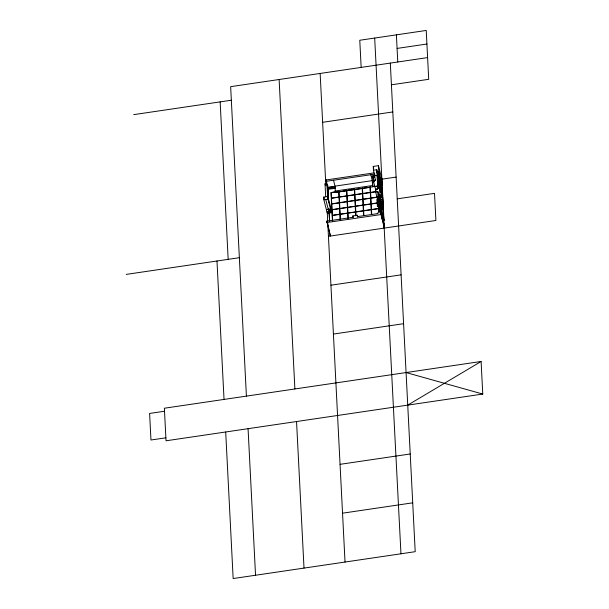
<?xml version="1.0" encoding="UTF-8"?>
<svg xmlns="http://www.w3.org/2000/svg" width="609" height="609" viewBox="0 0 609 609"><rect width="100%" height="100%" fill="white"/><g stroke="black" fill="none" stroke-linecap="round" stroke-linejoin="round"><path stroke-width="0.91" d="M407.733 405.122L481.102 361.48L482.762 394.053L166.029 440.794L164.369 408.228L481.102 361.48M397.083 48.423L426.917 44.023M427.602 57.589L230.651 86.661L246.409 396.116M133.698 114.637L231.336 100.226M391.42 84.803L428.713 79.307L426.224 30.45L359.774 40.255L361.152 67.401M322.633 122.302L392.805 111.949M374.794 175.575L373.446 170.215L373.256 166.417L378.478 165.648L381.873 179.191L396.124 177.082M373.446 170.215L376.804 169.721L377.253 171.51M376.925 172.027L378.79 171.753M328.426 199.356L327.695 185.334L327.094 185.425L325.998 179.982L373.911 172.91M326.066 181.337L374.923 174.128M377.329 175.43L372.213 176.184L377.725 175.232M325.693 196.745L325.031 183.827L326.896 183.553L327.596 197.354M377.154 176.511L379.011 176.237L382.414 189.772L383.974 220.443M373.279 177.265L374.771 177.013L375.555 180.249L374.063 180.47L373.279 177.234L374.779 177.112M326.964 184.908L327.695 185.334M377.222 177.866L379.087 177.592L381.074 185.593M377.93 177.927L378.501 177.676L378.973 188.105L378.372 188.09M381.615 178.155L400.966 553.787M327.619 187.488L335.072 186.392L327.619 187.549M374.002 180.645L372.365 180.942L373.979 180.706M327.269 186.11L327.878 188.524L335.331 187.427M335.521 191.165L335.582 192.299L372.875 186.803L372.624 181.924L374.261 181.68M335.376 188.242L327.916 189.338L327.657 188.303M380.062 190.807L379.757 182.692M372.548 185.517L372.297 180.629L335.011 186.133L335.254 191.02L372.548 185.517L372.875 186.803M335.559 191.85L331.007 192.52L332.461 221.014M336.381 191.728L338.018 191.485M344.062 190.594L345.805 190.335M348.325 189.962L349.977 189.719M353.289 189.232L354.507 189.056L354.529 189.513M364.943 187.511L366.687 187.252M372.845 186.346L374.565 186.095M378.014 185.912L374.809 186.521A6.06 4.309 -14.1 0 0 377.321 189.62M380.884 185.486L382.262 185.342L378.783 171.616L376.918 171.898L377.367 173.679M378.022 186.049L374.809 186.521L372.206 176.047M380.891 185.623L381.782 185.494L378.379 171.814L378.722 177.006M379.689 187.458L379.201 184.672M377.747 188.181L379.712 187.838M379.909 187.808L378.988 180.896M379.338 188.059L379.917 187.975M379.704 188.166L379.102 184.687M378.737 202.736L378.828 204.54L375.684 192.041L375.547 189.323L377.786 188.996L376.804 169.721M323.752 197.072L327.848 196.471L331.288 209.839L331.433 212.663L327.261 213.226L323.889 199.79L323.752 197.072L324.194 198.861M377.397 172.065L377.595 176.443L378.6 176.161L381.774 188.752L382.231 188.676L383.716 219.407L383.305 219.468M381.744 188.798L382.155 188.737M382.003 189.78L382.49 189.711M375.677 191.668L370.455 192.444L370.165 186.742M376.469 191.66L370.607 192.528L370.889 198.009L377.58 197.019M375.684 192.041L377.923 191.706L378.6 194.385M323.889 199.79L327.985 199.189L331.433 212.663M378.729 194.697L379.224 204.898M381.653 194.941L381.66 197.354M381.546 195.093L381.523 192.429M381.462 196.54L382.132 196.441L382.65 198.511M377.595 197.24L370.896 198.229L371.185 203.809L377.222 202.919L377.047 199.387M379.597 199.645C378.402 199.295 380.031 199.531 379.369 200.224M380.465 204.715L381.721 209.732L381.196 199.417L380.282 199.554L379.795 197.719M397.228 198.854L434.521 193.35L435.899 220.488L328.441 236.33M326.355 209.61L331.03 208.811L331.174 211.627L328.936 211.962M328.342 209.854L328.936 209.762M355.519 206.116L363.055 205.005M331.288 209.839L329.05 210.174L328.791 209.138M355.534 206.337L363.063 205.225M328.86 211.917L331.098 211.589L330.961 208.872M380.282 204.472L380.724 204.411L379.826 200.567M380.518 204.662L380.412 199.539L380.77 204.624M380.777 204.784L378.6 204.989L379.019 206.664M380.564 204.982L379.78 200.955M379.049 206.314L377.557 206.535L377.199 199.478M382.049 207.334L383.091 207.182L382.574 205.111L383.457 214.239M381.988 207.562L382.437 207.494M380.267 210.409L380.975 210.303L381.196 214.642M378.943 211.658L380.808 211.384L384.21 225.056M378.95 211.795L380.815 211.513M330.04 233.62L330.299 236.079L326.827 221.128L352.931 217.276L352.855 215.913L357.331 215.259L357.757 216.949M326.896 222.536L380.968 214.558L384.37 228.093L384.02 223.823L383.533 223.945M382.787 217.405L383.198 217.344M380.374 207.798L383.571 220.504L384.051 220.428L380.579 206.9L378.714 207.174L379.171 209.001M380.922 212.99L382.871 220.823L383.579 220.717L380.282 207.814M383.792 224.98L384.279 224.858M126.238 274.393L239.36 257.698M330.931 285.202L401.103 274.849M333.42 334.059L403.592 323.699M164.529 411.235L149.608 413.442L150.963 440.01L165.876 437.81M340.05 464.332L410.222 453.979M342.54 513.189L412.712 502.828M406.074 372.556L482.762 394.053M379.803 181.178L380.663 184.626M379.049 180.165L379.689 182.86M378.242 178.148L378.174 177.729L378.714 187.983M377.953 178.041L378.41 188.402M378.676 182.845L378.356 177.973M377.428 178.703L377.846 180.371M378.539 182.86L378.402 177.965M379.613 187.907L380.869 192.916L380.343 182.601L379.141 182.624L379.331 185.768M373.256 166.417L373.713 168.236M378.44 188.074L377.915 177.759M381.196 199.417L379.94 194.4L378.075 194.682L378.493 196.349M379.278 194.499L379.803 204.814M379.704 196.189L380.617 199.501M379.354 194.926L379.453 199.501L379.148 194.949M379.719 196.776L380.549 199.676M382.079 205.903L382.528 209.389M379.613 196.791L380.305 199.554M378.813 194.85L379.262 205.218M375.547 189.323L375.997 191.112M380.465 211.399L381.112 213.98L380.929 210.394M381.622 216.233L383.792 224.843M384.439 228.086L384.02 223.823M370.82 174.73L372.624 181.977M379.384 211.589L379.163 207.113M352.855 215.913L353.281 217.611M333.526 180.234L335.072 186.392M335.254 191.02L335.605 192.375M326.074 179.967L326.751 182.662M325.998 179.982L326.675 182.654M327.688 187.481L327.954 188.569M325.031 183.827L325.488 185.631M328.723 209.207L328.982 210.234M325.746 199.516L329.195 212.998L329.629 221.448M326.827 221.128L329.743 232.737M396.39 34.85L397.776 61.996M390.316 63.092L415.201 551.685L233.156 578.55L225.695 431.987M374.687 38.055L382.186 185.296M381.691 178.14L382.003 184.306L381.516 184.321M381.774 185.357L381.95 188.79M383.571 220.504L383.746 224.021M382.132 196.441L381.774 189.384L382.292 191.454L381.622 191.553L381.927 197.445M382.285 207.357L382.368 208.948M382.17 207.372L382.254 208.963M379.719 182.533L380.183 191.127M381.044 209.435L380.572 199.349L381.021 209.511M379.186 175.156L379.399 179.366M379.323 178.833L379.133 175.034L378.493 175.126L378.592 177.082M379.552 182.723L379.795 187.443M378.478 165.648L380.968 214.558M380.168 206.961L380.526 212.259M379.354 194.492L379.833 204.921M378.874 202.82L379.019 205.644L378.661 202.728M379.11 210.44L379.019 208.613L371.482 209.724L371.718 214.292M377.923 191.706L379.004 212.876L377.321 213.127L377.352 213.668L357.399 216.614L357.331 215.259M375.555 180.249L374.063 180.47M371.421 214.338L371.185 209.77L363.657 210.881L363.885 215.449M362.332 187.899L362.355 188.356M363.588 215.495L363.36 210.927L355.823 212.039L356.014 215.693M355.709 215.738L355.527 212.077L347.99 213.188L348.272 218.677M346.673 190.206L346.696 190.67M347.975 218.715L347.693 213.234L340.165 214.345L340.439 219.826M338.84 191.363L338.863 191.827M340.142 219.872L339.86 214.391L332.331 215.502L332.613 220.983M327.947 188.516L328.639 202.074M328.936 209.367L329.058 212.183M329.119 212.952L329.553 221.425M327.566 184.816L328.312 199.744M327.848 196.471L327.985 199.189M320.144 73.453L325.807 184.611M327.239 211.376L327.688 221.547M327.779 223.396L345.029 562.038M279.128 79.505L294.885 388.961M296.545 421.535L304.013 568.09M248.069 428.69L255.536 575.246M220.153 101.878L228.169 259.35M216.987 261.002L224.036 399.42M373.583 181.124L374.177 181.2L373.606 181.071M335.414 191.98L331.167 192.604L331.441 198.092L338.977 196.973L338.718 191.957L335.437 192.436L335.414 191.98M346.551 190.8L339.023 191.911L339.274 196.935L346.81 195.824L346.551 190.8M354.385 189.643L346.848 190.754L347.107 195.778L354.636 194.667L354.385 189.643M362.21 188.486L354.682 189.597L354.94 194.621L362.469 193.51L362.21 188.486M370.044 187.336L362.515 188.447L362.766 193.464L370.302 192.353L370.044 187.336M338.985 197.194L331.456 198.306L331.738 203.787L339.266 202.675L338.985 197.194M346.818 196.037L339.289 197.149L339.563 202.63L347.1 201.518L346.818 196.037M354.651 194.88L347.115 195.991L347.396 201.48L354.925 200.369L354.651 194.88M362.477 193.731L354.948 194.842L355.23 200.323L362.758 199.212L362.477 193.731M370.31 192.573L362.781 193.685L363.055 199.166L370.592 198.054L370.31 192.573M339.282 202.896L331.745 204.007L332.027 209.587L339.563 208.476L339.282 202.896M347.107 201.739L339.578 202.85L339.86 208.43L347.396 207.319L347.107 201.739M354.94 200.582L347.404 201.693L347.693 207.273L355.222 206.162L354.94 200.582M362.774 199.425L355.237 200.536L355.816 211.818L363.345 210.706L362.774 199.425M370.599 198.268L363.071 199.379L363.352 204.967L370.889 203.855L370.599 198.268M339.571 208.689L332.042 209.8L332.324 215.289L339.852 214.178L339.571 208.689M347.404 207.54L339.875 208.651L340.149 214.132L347.686 213.021L347.404 207.54M355.237 206.382L347.701 207.494L347.983 212.975L355.511 211.863L355.237 206.382M370.896 204.068L363.367 205.18L363.642 210.661L371.178 209.549L370.896 204.068M377.237 203.132L371.193 204.023L371.475 209.504L379.004 208.392L378.905 206.443L377.413 206.664L377.237 203.132M380.176 207.098L379.163 207.25L380.176 207.098"/></g></svg>
